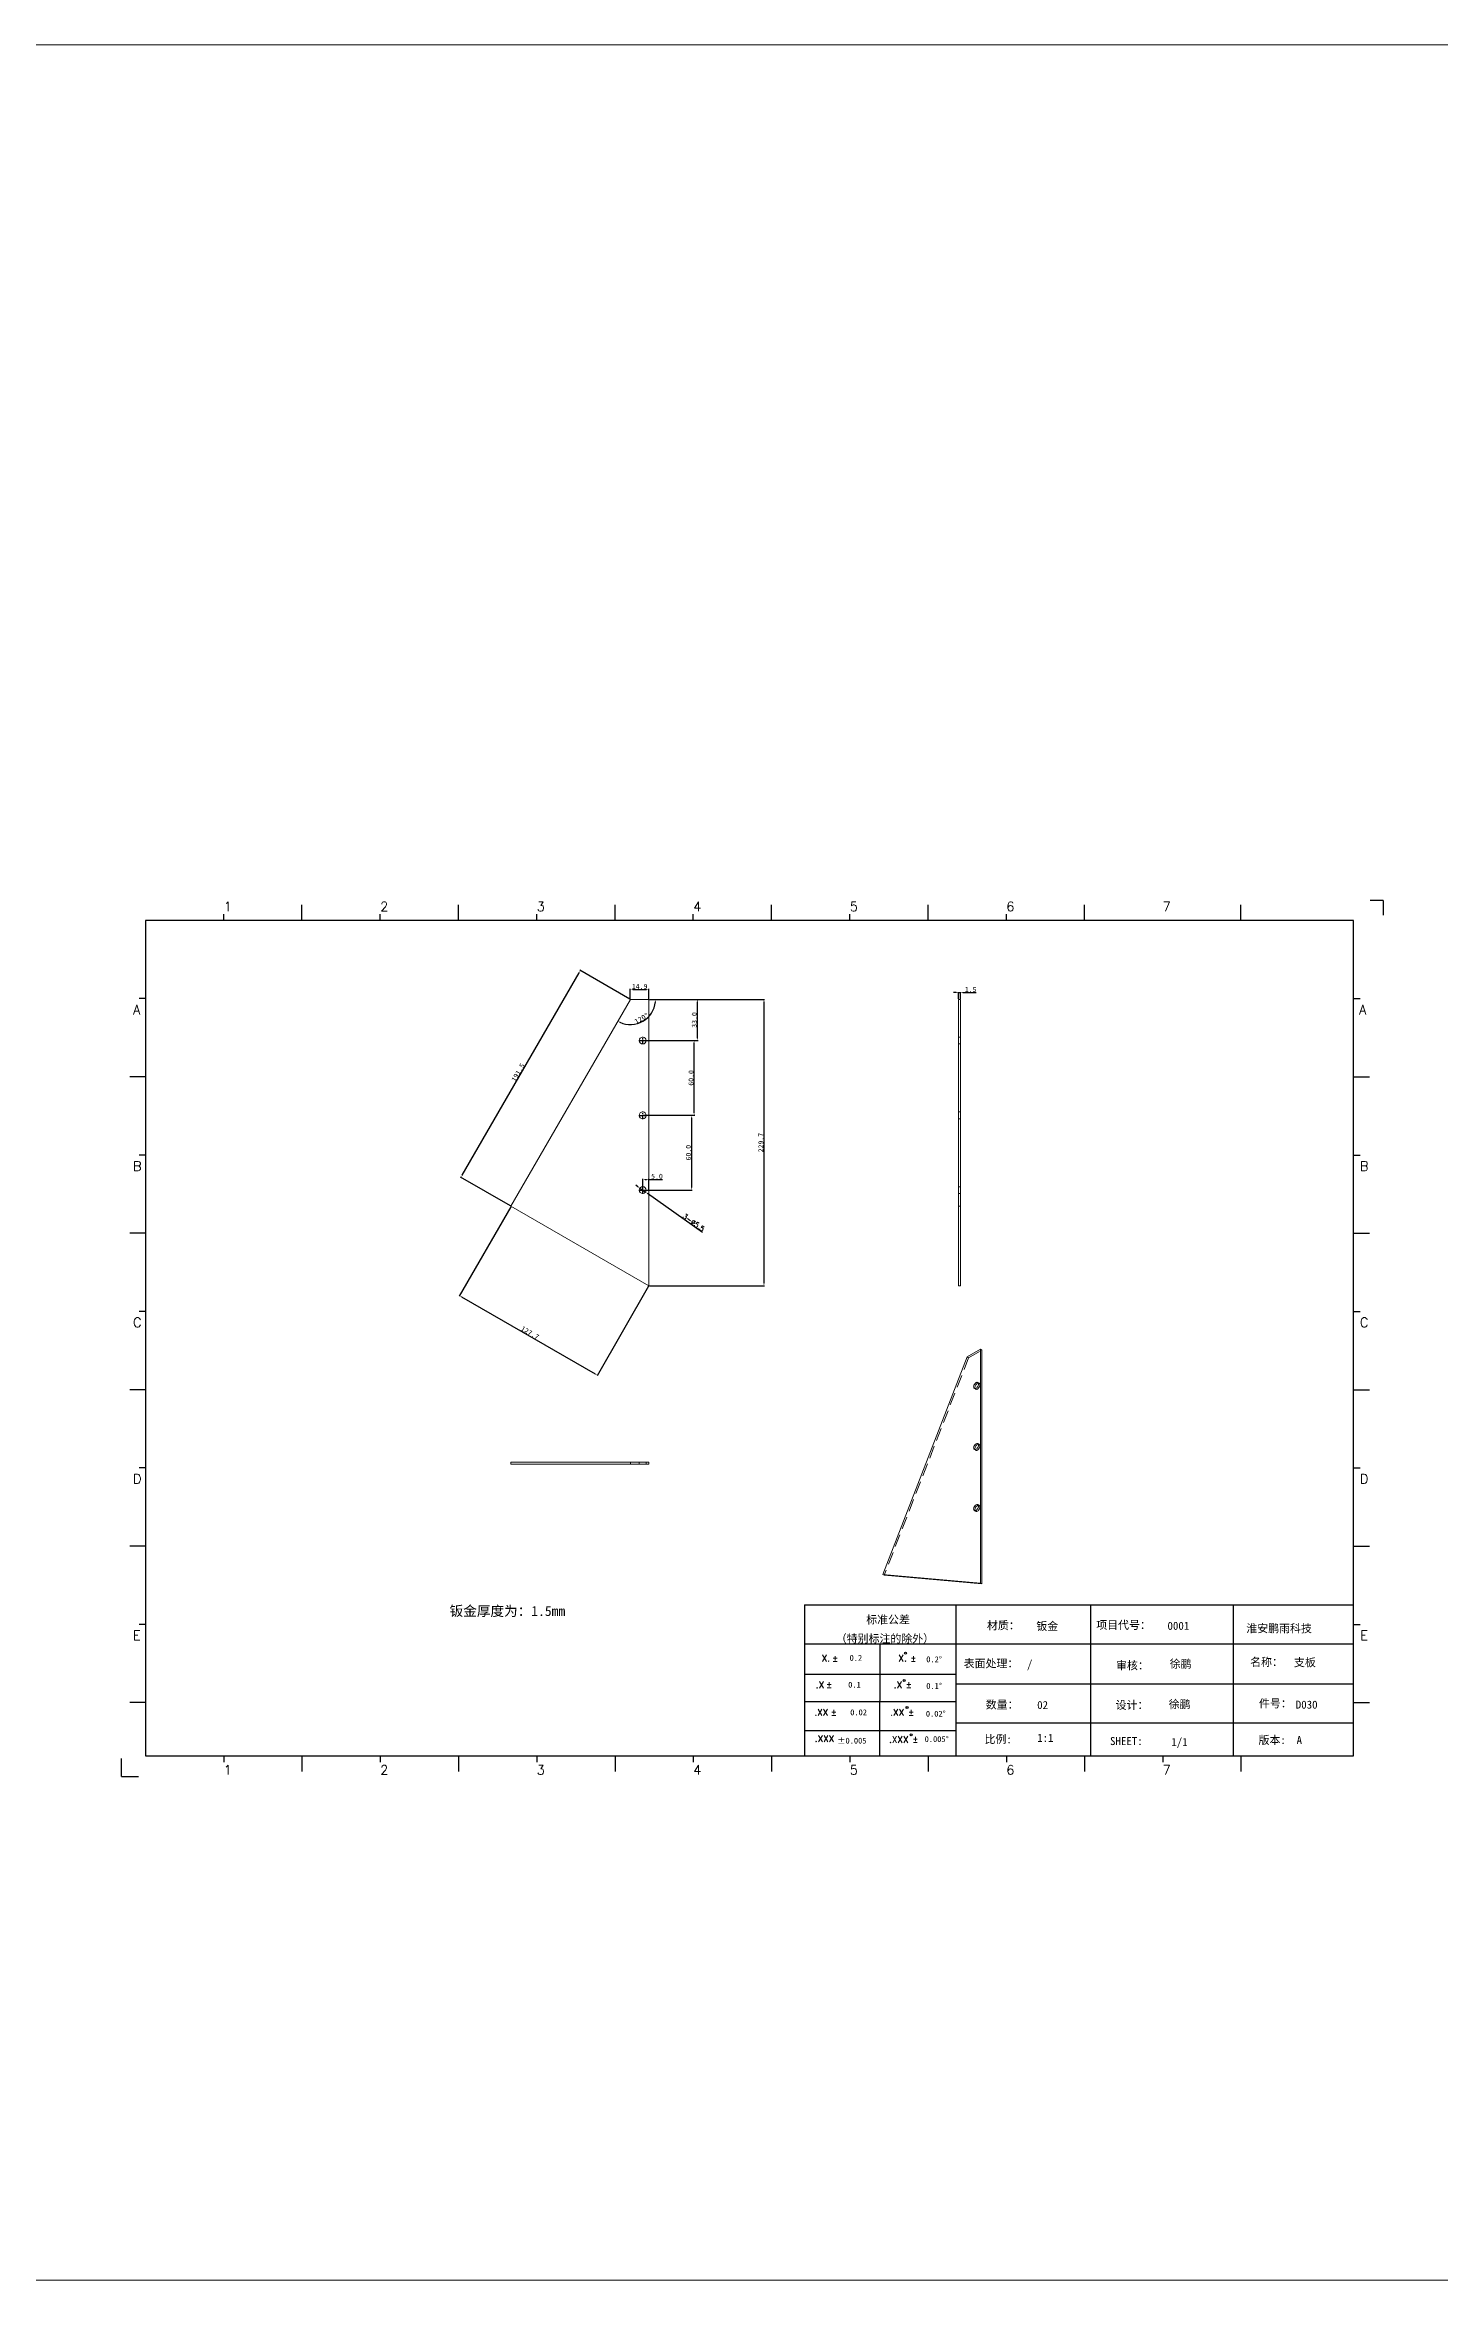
# Model space of a CAD drawing. Extents: x 83 to 30050, y -7164 to 695.
# Drawn here: x 7454 to 8573, y -4248 to -2455 of the extents above; entities that cross this region are included whole.
import ezdxf
from ezdxf.enums import TextEntityAlignment as Align

# ---------------------------------------------------------------- set-up
doc = ezdxf.new("R2010")
doc.units = 0
doc.header["$LTSCALE"] = 8
doc.header["$MEASUREMENT"] = 0
doc.header["$PDSIZE"] = 5
doc.linetypes.add('CENTER', pattern=[2, 1.25, -0.25, 0.25, -0.25])
doc.linetypes.add('HIDDEN', pattern=[1.905, 1.27, -0.635])
doc.layers.get('0').update_dxf_attribs({"linetype": 'CONTINUOUS'})
doc.layers.get('Defpoints').update_dxf_attribs({"linetype": 'CONTINUOUS'})
doc.layers.add('41', color=3, linetype='CONTINUOUS')
doc.layers.add('dim', color=82, linetype='CONTINUOUS', lineweight=9)
doc.styles.add('SIMPLEX', font='SIMPLEX')
doc.styles.get("Standard").update_dxf_attribs({"font": '', "height": 4})
doc.styles.get('Standard').set_extended_font_data('SimSun')
doc.dimstyles.new('ISO-25', dxfattribs={"dimtxt": 6, "dimasz": 2.5, "dimexe": 1.25, "dimexo": 0.625, "dimtad": 1, "dimdec": 1, "dimzin": 1, "dimdsep": 46, "dimtxsty": 'Standard', "dimcen": 2.5, "dimadec": 0, "dimazin": 0, "dimtm": 1e-09, "dimtfac": 1, "dimtdec": 1, "dimtmove": 0, "dimatfit": 3, "dimfxl": 1, "dimtolj": 1, "dimtzin": 0, "dimarcsym": 0})

# ---------------------------------------------------------------- blocks, each defined once
blk = doc.blocks.new('A$C0BB32EA6')
at = {"layer": '41', "linetype": 'Continuous'}
for p, q in [((630.4, 437.9), (623.8, 437.9)), ((630.4, 437.9), (630.4, 430.6)), ((0, 0), (0, 9)), ((0, 0), (8.6, 0))]:
    blk.add_line(p, q, dxfattribs=at)
at = {"layer": '41'}
for p, q in [((615.6, 427.8), (12, 427.8)), ((12, 427.8), (12, 10.3)), ((51.1, 427.8), (51.1, 431)), ((90.2, 427.8), (90.2, 435.7)), ((129.3, 427.8), (129.3, 431)), ((129.3, 427.8), (129.3, 431)), ((129.3, 427.8), (129.3, 431)), ((168.4, 427.8), (168.4, 435.7)), ((168.4, 427.8), (168.4, 435.7)), ((168.4, 427.8), (168.4, 435.7)), ((207.5, 427.8), (207.5, 431)), ((207.5, 427.8), (207.5, 431)), ((246.6, 427.8), (246.6, 435.7)), ((246.6, 427.8), (246.6, 435.7)), ((285.7, 427.8), (285.7, 431)), ((324.8, 427.8), (324.8, 435.7)), ((363.9, 427.8), (363.9, 431)), ((403, 427.8), (403, 435.7)), ((442.1, 427.8), (442.1, 431)), ((481.1, 427.8), (481.1, 435.7)), ((559.3, 427.8), (559.3, 435.7)), ((615.6, 10.3), (615.6, 427.8)), ((12, 388.8), (8.9, 388.8)), ((615.6, 388.8), (618.8, 388.8)), ((12, 349.7), (4.2, 349.7)), ((615.6, 349.7), (623.5, 349.7)), ((12, 310.6), (8.9, 310.6)), ((615.6, 310.6), (618.8, 310.6)), ((12, 271.5), (4.2, 271.5)), ((615.6, 271.5), (623.5, 271.5)), ((12, 232.4), (8.9, 232.4)), ((615.6, 232.4), (618.8, 232.4)), ((12, 193.3), (4.2, 193.3)), ((615.6, 193.3), (623.5, 193.3)), ((12, 154.2), (8.9, 154.2)), ((615.6, 154.2), (618.8, 154.2)), ((12, 115.1), (4.2, 115.1)), ((615.6, 115.1), (623.5, 115.1)), ((341.3, 85.8), (615.6, 85.8)), ((341.3, 85.8), (341.3, 10.3)), ((416.9, 85.8), (416.9, 10.3)), ((484.2, 85.8), (484.2, 10.3)), ((555.4, 85.7), (555.4, 10.2)), ((12, 76), (8.9, 76)), ((615.6, 76), (618.8, 76)), ((615.6, 66.1), (341.3, 66.1)), ((378.9, 10), (379.1, 65.8)), ((341.3, 51.1), (416.9, 51.1)), ((615.6, 46.2), (416.9, 46.2)), ((12, 36.9), (4.2, 36.9)), ((341.3, 37.5), (401.1, 37.5)), ((341.3, 37.5), (416.9, 37.5)), ((615.6, 36.9), (623.5, 36.9)), ((341.3, 23), (401.9, 23)), ((341.3, 23), (401.9, 23)), ((341.3, 23), (401.9, 23)), ((341.3, 23), (401.9, 23)), ((341.3, 23), (401.9, 23)), ((341.3, 23), (416.9, 23)), ((615.6, 26.7), (416.9, 26.7)), ((12, 10.3), (615.6, 10.3)), ((51.1, 10.3), (51.1, 7.2)), ((90.2, 10.3), (90.2, 2.5)), ((129.3, 10.3), (129.3, 7.2)), ((168.4, 10.3), (168.4, 2.5)), ((207.5, 10.3), (207.5, 7.2)), ((246.6, 10.3), (246.6, 2.5)), ((285.7, 10.3), (285.7, 7.2)), ((324.8, 10.3), (324.8, 2.5)), ((326.3, 10.3), (401.9, 10.3)), ((363.9, 10.3), (363.9, 7.2)), ((403, 10.3), (403, 2.5)), ((442.1, 10.3), (442.1, 7.2)), ((481.1, 10.3), (481.1, 2.5)), ((520.2, 10.3), (520.2, 7.2)), ((559.3, 10.3), (559.3, 2.5))]:
    blk.add_line(p, q, dxfattribs=at)
for centre in [(391.7, 61.6), (391.1, 48), (392.5, 34.5), (394.6, 20.8)]:
    blk.add_circle(centre, 0.516, dxfattribs=at)
at = {"layer": '41', "style": 'SIMPLEX'}
for s, height, p in [('1', 4.69, (51.1, 432.5)), ('2', 4.69, (129.3, 432.5)), ('3', 4.69, (207.5, 432.5)), ('4', 4.69, (285.7, 432.5)), ('5', 4.69, (363.9, 432.5)), ('6', 4.69, (442.1, 432.5)), ('7', 4.69, (520.2, 432.5)), ('A', 4.75, (5.8, 380.9)), ('A', 4.75, (618.3, 380.9)), ('B', 4.75, (5.8, 302.7)), ('B', 4.75, (618.7, 302.7)), ('C', 4.75, (5.8, 224.6)), ('C', 4.75, (618.7, 224.6)), ('D', 4.75, (5.8, 146.4)), ('D', 4.75, (618.7, 146.4)), ('E', 4.75, (5.8, 68.2)), ('E', 4.75, (618.9, 68.2)), ('X.', 3.28, (349.8, 57.5)), ('%%p', 3.28, (355, 57.4)), ('X.', 3.28, (388.2, 57.5)), ('%%p', 3.28, (394.1, 57.4)), ('.X', 3.28, (346.9, 44.2)), ('%%p', 3.28, (352.1, 44.3)), ('.X', 3.28, (385.9, 44.2)), ('%%p', 3.28, (391.8, 44.3)), ('.XX', 3.28, (346.2, 30.4)), ('.XX', 3.28, (384.1, 30.4)), ('%%p', 3.28, (354.4, 30.5)), ('%%p', 3.28, (393, 30.5)), ('.XXX', 3.28, (383.5, 16.8)), ('%%p', 3.28, (395.1, 17)), ('1', 4.69, (51.1, 0.9)), ('2', 4.69, (129.3, 0.9)), ('3', 4.69, (207.5, 0.9)), ('4', 4.69, (285.7, 0.9)), ('5', 4.69, (363.9, 0.9)), ('6', 4.69, (442.1, 0.9)), ('7', 4.69, (520.2, 0.9))]:
    blk.add_text(s, height=height, dxfattribs=at).set_placement(p)
at = {"layer": '41', "linetype": 'Continuous'}
for s, p in [('标准公差', (372.1, 76.4)), ('项目代号：', (487, 73.7)), ('（特别标注的除外）', (356.9, 66.9)), ('材质：', (432.4, 73.5)), ('淮安鹏雨科技', (562, 72)), ('表面处理：', (420.8, 54.5)), ('审核：', (496.9, 53.5)), ('名称：', (563.9, 55.2)), ('数量：', (431.8, 33.9)), ('设计：', (496.7, 33.7)), ('件号：', (568.3, 34.5)), ('比例:', (431.2, 16.6)), ('SHEET:', (493.9, 15.7)), ('1/1', (524.5, 15.2)), ('版本:', (568.1, 16.2))]:
    blk.add_text(s, height=4, dxfattribs=at).set_placement(p)
at = {"layer": '41'}
for s, p in [('0.2', (363.8, 57.8)), ('0.2%%D', (402.1, 57.1)), ('0.1', (363.1, 44.4)), ('0.1%%D', (402.1, 43.8)), ('0.02', (364.1, 30.6)), ('0.02%%D', (401.9, 29.9)), ('0.005%%D', (401.3, 17.2))]:
    blk.add_text(s, height=2.93, dxfattribs=at).set_placement(p)
at = {"layer": '41', "style": 'SIMPLEX'}
blk.add_text('.XXX', height=3.28, dxfattribs=at).set_placement((351.3, 18.9), align=Align.MIDDLE_CENTER)
at = {"layer": '41'}
blk.add_text('%%P0.005', height=2.93, dxfattribs=at).set_placement((364.9, 17.9), align=Align.MIDDLE_CENTER)
at = {"layer": '41', "linetype": 'Continuous'}
for tag, p in [('材质', (457.1, 73.1)), ('代号', (522.6, 73.3)), ('表面处理', (452.4, 54.1)), ('审核', (523.7, 54.3)), ('名称', (585.8, 55)), ('数量', (457.5, 33.7)), ('设计', (523.2, 34.1)), ('件号', (586.7, 33.9)), ('比例', (457.5, 17.3)), ('版本', (587.1, 16.2))]:
    blk.add_attdef(tag, p, '', height=4, dxfattribs=at)
blk = doc.blocks.new('*D1366')
at = {"layer": 'Defpoints', "color": 0}
for p in [(7938.9, -3220.4), (7938.9, -3450.2), (8031.1, -3450.2)]:
    blk.add_point(p, dxfattribs=at)
at = {"layer": 'dim', "color": 0, "lineweight": -2}
for p, q in [((7939.4, -3220.4), (8031.6, -3220.4)), ((8031.1, -3222.4), (8031.1, -3448.2)), ((7939.4, -3450.2), (8031.6, -3450.2))]:
    blk.add_line(p, q, dxfattribs=at)
at = {"layer": 'dim', "color": 0}
for points in [[(8030.7, -3222.4), (8031.4, -3222.4), (8031.1, -3220.4)], [(8030.7, -3448.2), (8031.4, -3448.2), (8031.1, -3450.2)]]:
    blk.add_solid(points, dxfattribs=at)
at = {"layer": 'dim', "color": 0, "insert": (8028.6, -3335.3), "char_height": 4, "attachment_point": 5, "rotation": 90}
blk.add_mtext('\\A1;229.7', dxfattribs=at)
blk = doc.blocks.new('*D1367')
at = {"layer": 'Defpoints', "color": 0}
for p in [(7828.2, -3386.3), (7938.9, -3450.2), (7897.5, -3521.9)]:
    blk.add_point(p, dxfattribs=at)
at = {"layer": 'dim', "color": 0, "lineweight": -2}
for p, q in [((7828, -3386.8), (7786.6, -3458.5)), ((7788.6, -3459), (7895.8, -3520.9)), ((7938.6, -3450.6), (7897.3, -3522.3))]:
    blk.add_line(p, q, dxfattribs=at)
at = {"layer": 'dim', "color": 0}
for points in [[(7788.8, -3458.7), (7788.5, -3459.3), (7786.9, -3458)], [(7896, -3520.6), (7895.6, -3521.1), (7897.5, -3521.9)]]:
    blk.add_solid(points, dxfattribs=at)
at = {"layer": 'dim', "color": 0, "insert": (7843.5, -3487.8), "char_height": 4, "attachment_point": 5, "rotation": 330.0189}
blk.add_mtext('\\A1;127.7', dxfattribs=at)
blk = doc.blocks.new('*D1368')
at = {"layer": 'Defpoints', "color": 0}
for p in [(7883.9, -3197.3), (7923.9, -3220.4), (7828.2, -3386.3)]:
    blk.add_point(p, dxfattribs=at)
at = {"layer": 'dim', "color": 0, "lineweight": -2}
for p, q in [((7789.2, -3361.5), (7882.9, -3199.1)), ((7923.5, -3220.2), (7883.4, -3197.1)), ((7827.8, -3386.1), (7787.7, -3363))]:
    blk.add_line(p, q, dxfattribs=at)
at = {"layer": 'dim', "color": 0}
for points in [[(7882.6, -3198.9), (7883.2, -3199.2), (7883.9, -3197.3)], [(7788.9, -3361.3), (7789.5, -3361.7), (7788.2, -3363.2)]]:
    blk.add_solid(points, dxfattribs=at)
at = {"layer": 'dim', "color": 0, "insert": (7833.9, -3279), "char_height": 4, "attachment_point": 5, "rotation": 60.0189}
blk.add_mtext('\\A1;191.5', dxfattribs=at)
blk = doc.blocks.new('*D1369')
at = {"layer": 'Defpoints', "color": 0}
for p in [(7923.9, -3220.4), (7938.9, -3212.5), (7938.9, -3220.4)]:
    blk.add_point(p, dxfattribs=at)
at = {"layer": 'dim', "color": 0, "lineweight": -2}
for p, q in [((7923.9, -3219.9), (7923.9, -3212)), ((7925.9, -3212.5), (7936.9, -3212.5)), ((7938.9, -3219.9), (7938.9, -3212))]:
    blk.add_line(p, q, dxfattribs=at)
at = {"layer": 'dim', "color": 0}
for points in [[(7925.9, -3212.2), (7925.9, -3212.9), (7923.9, -3212.5)], [(7936.9, -3212.2), (7936.9, -3212.9), (7938.9, -3212.5)]]:
    blk.add_solid(points, dxfattribs=at)
at = {"layer": 'dim', "color": 0, "insert": (7931.4, -3210), "char_height": 4, "attachment_point": 5}
blk.add_mtext('\\A1;14.9', dxfattribs=at)
blk = doc.blocks.new('*D1370')
at = {"layer": 'Defpoints', "color": 0}
for p in [(7938.9, -3220.4), (7977.7, -3220.4), (7933.9, -3253.4)]:
    blk.add_point(p, dxfattribs=at)
at = {"layer": 'dim', "color": 0, "lineweight": -2}
for p, q in [((7939.4, -3220.4), (7978.2, -3220.4)), ((7977.7, -3251.4), (7977.7, -3222.4)), ((7934.4, -3253.4), (7978.2, -3253.4))]:
    blk.add_line(p, q, dxfattribs=at)
at = {"layer": 'dim', "color": 0}
for points in [[(7977.3, -3222.4), (7978, -3222.4), (7977.7, -3220.4)], [(7977.3, -3251.4), (7978, -3251.4), (7977.7, -3253.4)]]:
    blk.add_solid(points, dxfattribs=at)
at = {"layer": 'dim', "color": 0, "insert": (7975.2, -3236.9), "char_height": 4, "attachment_point": 5, "rotation": 90}
blk.add_mtext('\\A1;33.0', dxfattribs=at)
blk = doc.blocks.new('*D1371')
at = {"layer": 'Defpoints', "color": 0}
for p in [(7933.9, -3253.4), (7975.1, -3253.4), (7933.9, -3313.4)]:
    blk.add_point(p, dxfattribs=at)
at = {"layer": 'dim', "color": 0, "lineweight": -2}
for p, q in [((7934.4, -3253.4), (7975.6, -3253.4)), ((7975.1, -3311.4), (7975.1, -3255.4)), ((7934.4, -3313.4), (7975.6, -3313.4))]:
    blk.add_line(p, q, dxfattribs=at)
at = {"layer": 'dim', "color": 0}
for points in [[(7974.7, -3255.4), (7975.4, -3255.4), (7975.1, -3253.4)], [(7974.7, -3311.4), (7975.4, -3311.4), (7975.1, -3313.4)]]:
    blk.add_solid(points, dxfattribs=at)
at = {"layer": 'dim', "color": 0, "insert": (7972.6, -3283.4), "char_height": 4, "attachment_point": 5, "rotation": 90}
blk.add_mtext('\\A1;60.0', dxfattribs=at)
blk = doc.blocks.new('*D1372')
at = {"layer": 'Defpoints', "color": 0}
for p in [(7933.9, -3313.4), (7933.9, -3373.4), (7973, -3373.4)]:
    blk.add_point(p, dxfattribs=at)
at = {"layer": 'dim', "color": 0, "lineweight": -2}
for p, q in [((7934.4, -3313.4), (7973.5, -3313.4)), ((7973, -3315.4), (7973, -3371.4)), ((7934.4, -3373.4), (7973.5, -3373.4))]:
    blk.add_line(p, q, dxfattribs=at)
at = {"layer": 'dim', "color": 0}
for points in [[(7972.7, -3315.4), (7973.4, -3315.4), (7973, -3313.4)], [(7972.7, -3371.4), (7973.4, -3371.4), (7973, -3373.4)]]:
    blk.add_solid(points, dxfattribs=at)
at = {"layer": 'dim', "color": 0, "insert": (7970.5, -3343.4), "char_height": 4, "attachment_point": 5, "rotation": 90}
blk.add_mtext('\\A1;60.0', dxfattribs=at)
blk = doc.blocks.new('*D1373')
at = {"layer": 'Defpoints', "color": 0}
for p in [(7938.9, -3364.8), (7933.9, -3373.4), (7938.9, -3373.4)]:
    blk.add_point(p, dxfattribs=at)
at = {"layer": 'dim', "color": 0, "lineweight": -2}
for p, q in [((7933.9, -3372.9), (7933.9, -3364.3)), ((7935.9, -3364.8), (7936.9, -3364.8)), ((7938.9, -3372.9), (7938.9, -3364.3)), ((7938.9, -3364.8), (7949.8, -3364.8))]:
    blk.add_line(p, q, dxfattribs=at)
at = {"layer": 'dim', "color": 0}
for points in [[(7935.9, -3364.5), (7935.9, -3365.1), (7933.9, -3364.8)], [(7936.9, -3364.5), (7936.9, -3365.1), (7938.9, -3364.8)]]:
    blk.add_solid(points, dxfattribs=at)
at = {"layer": 'dim', "color": 0, "insert": (7945.3, -3362.3), "char_height": 4, "attachment_point": 5}
blk.add_mtext('\\A1;5.0', dxfattribs=at)
blk = doc.blocks.new('*D1374')
at = {"layer": 'Defpoints', "color": 0}
for p in [(7923.9, -3220.4), (7923.9, -3220.4), (7938.9, -3220.4), (7927.5, -3240.3), (7828.2, -3386.3)]:
    blk.add_point(p, dxfattribs=at)
at = {"layer": 'dim', "color": 0, "lineweight": -2}
blk.add_line((7939.4, -3220.4), (7944.6, -3220.4), dxfattribs=at)
blk.add_arc((7923.9, -3220.4), 20.2, 245.7079, 354.311, dxfattribs=at)
at = {"layer": 'dim', "color": 0}
for points in [[(7943.7, -3222.4), (7944.3, -3222.5), (7944.1, -3220.4)], [(7915.5, -3239.1), (7915.8, -3238.5), (7913.9, -3237.9)]]:
    blk.add_solid(points, dxfattribs=at)
at = {"layer": 'dim', "color": 0, "insert": (7932.8, -3235.7), "char_height": 4, "attachment_point": 5, "rotation": 30.0095}
blk.add_mtext('\\A1;120°', dxfattribs=at)
blk = doc.blocks.new('*D1375')
at = {"layer": 'Defpoints', "color": 0}
for p in [(7931.6, -3371.8), (7936.1, -3375)]:
    blk.add_point(p, dxfattribs=at)
at = {"layer": 'dim', "color": 0, "lineweight": -2}
for p, q in [((7930, -3370.7), (7928.4, -3369.5)), ((7931.6, -3371.8), (7936.1, -3375)), ((7981.9, -3407.5), (7937.8, -3376.2))]:
    blk.add_line(p, q, dxfattribs=at)
at = {"layer": 'dim', "color": 0}
for points in [[(7930.2, -3370.4), (7929.8, -3371), (7931.6, -3371.8)], [(7938, -3375.9), (7937.6, -3376.5), (7936.1, -3375)]]:
    blk.add_solid(points, dxfattribs=at)
at = {"layer": 'dim', "color": 0, "insert": (7974.7, -3399.4), "char_height": 4, "attachment_point": 5, "rotation": 324.6067}
blk.add_mtext('\\A1;{\\Ftxt,bigfont|c134;3-∅5.5}', dxfattribs=at)
blk = doc.blocks.new('*D1376')
at = {"layer": 'Defpoints', "color": 0}
for p in [(8187.1, -3220.4), (8188.6, -3215), (8188.6, -3220.4)]:
    blk.add_point(p, dxfattribs=at)
at = {"layer": 'dim', "color": 0, "lineweight": -2}
for p, q in [((8185.1, -3215), (8183.1, -3215)), ((8187.1, -3219.9), (8187.1, -3214.5)), ((8187.1, -3215), (8188.6, -3215)), ((8188.6, -3219.9), (8188.6, -3214.5)), ((8190.6, -3215), (8201.1, -3215))]:
    blk.add_line(p, q, dxfattribs=at)
at = {"layer": 'dim', "color": 0}
for points in [[(8185.1, -3214.6), (8185.1, -3215.3), (8187.1, -3215)], [(8190.6, -3214.6), (8190.6, -3215.3), (8188.6, -3215)]]:
    blk.add_solid(points, dxfattribs=at)
at = {"layer": 'dim', "color": 0, "insert": (8196.8, -3212.5), "char_height": 4, "attachment_point": 5}
blk.add_mtext('\\A1;1.5', dxfattribs=at)

msp = doc.modelspace()

# ---------------------------------------------------------------- linework, layer by layer
at = {"color": 7, "linetype": 'Continuous', "lineweight": 15}
for p, q in [((7923.949, -3220.437), (7828.243, -3386.332)), ((7923.949, -3220.437), (7938.889, -3220.437)), ((7938.889, -3450.166), (7938.889, -3220.437)), ((8188.569, -3220.437), (8187.069, -3220.437)), ((8187.069, -3450.166), (8187.069, -3220.437)), ((8188.569, -3450.166), (8188.569, -3220.437)), ((7828.243, -3386.332), (7938.889, -3450.166)), ((8188.569, -3450.166), (8187.069, -3450.166)), ((8194.113, -3507.24), (8126.438, -3681.769)), ((8194.113, -3507.24), (8204.677, -3501.142)), ((8204.677, -3688.725), (8204.677, -3501.142)), ((8205.738, -3501.754), (8204.677, -3501.142)), ((8205.738, -3689.337), (8205.738, -3501.754)), ((7828.243, -3591.735), (7828.243, -3593.235)), ((7828.243, -3591.735), (7938.889, -3591.735)), ((7828.243, -3593.235), (7938.889, -3593.235)), ((7938.889, -3593.235), (7938.889, -3591.735)), ((8126.438, -3681.769), (8204.677, -3688.725)), ((8126.438, -3681.769), (8127.499, -3682.381)), ((8127.499, -3682.381), (8205.738, -3689.337)), ((8205.738, -3689.337), (8204.677, -3688.725))]:
    msp.add_line(p, q, dxfattribs=at)
at = {"color": 1, "linetype": 'CENTER', "ltscale": 0.34925}
for p, q in [((7930.864, -3253.437), (7936.914, -3253.437)), ((7933.889, -3256.462), (7933.889, -3250.412)), ((7930.864, -3313.437), (7936.914, -3313.437)), ((7933.889, -3316.462), (7933.889, -3310.412)), ((7933.889, -3376.462), (7933.889, -3370.412)), ((7930.864, -3373.437), (7936.914, -3373.437))]:
    msp.add_line(p, q, dxfattribs=at)
at = {"color": 7, "linetype": 'HIDDEN', "lineweight": 0}
for p, q in [((8188.569, -3250.687), (8187.069, -3250.687)), ((8187.069, -3256.187), (8188.569, -3256.187)), ((8188.569, -3310.687), (8187.069, -3310.687)), ((8187.069, -3316.187), (8188.569, -3316.187)), ((8188.569, -3370.687), (8187.069, -3370.687)), ((8187.069, -3376.187), (8188.569, -3376.187)), ((8187.069, -3386.332), (8188.569, -3386.332)), ((8195.174, -3507.853), (8127.499, -3682.381)), ((8195.174, -3507.853), (8194.113, -3507.24)), ((8195.174, -3507.853), (8205.738, -3501.754)), ((8199.767, -3532.51), (8200.827, -3533.123)), ((8203.577, -3528.359), (8202.516, -3527.747)), ((8199.767, -3581.503), (8200.827, -3582.115)), ((8203.577, -3577.352), (8202.516, -3576.74)), ((7923.949, -3593.235), (7923.949, -3591.735)), ((7931.139, -3591.735), (7931.139, -3593.235)), ((7936.639, -3593.235), (7936.639, -3591.735)), ((8199.767, -3630.495), (8200.827, -3631.108)), ((8203.577, -3626.344), (8202.516, -3625.732))]:
    msp.add_line(p, q, dxfattribs=at)
at = {"color": 7, "linetype": 'Continuous', "lineweight": 15, "flags": 128}
for points in [[(8199.197, -3531.251), (8199.263, -3530.632), (8199.458, -3529.978), (8199.767, -3529.335), (8200.169, -3528.745), (8200.638, -3528.25), (8201.142, -3527.883), (8201.645, -3527.669), (8202.114, -3527.623), (8202.517, -3527.747), (8202.826, -3528.034), (8203.02, -3528.463), (8203.086, -3529.006), (8203.02, -3529.626), (8202.826, -3530.279), (8202.517, -3530.923), (8202.114, -3531.512), (8201.645, -3532.007), (8201.142, -3532.374), (8200.638, -3532.588), (8200.169, -3532.635), (8199.767, -3532.51), (8199.458, -3532.224), (8199.263, -3531.794), (8199.197, -3531.251)], [(8200.403, -3532.632), (8200.324, -3532.406), (8200.258, -3531.864)], [(8199.197, -3580.244), (8199.263, -3579.624), (8199.458, -3578.971), (8199.767, -3578.327), (8200.169, -3577.738), (8200.638, -3577.243), (8201.142, -3576.876), (8201.645, -3576.662), (8202.114, -3576.615), (8202.517, -3576.74), (8202.826, -3577.026), (8203.02, -3577.456), (8203.086, -3577.999), (8203.02, -3578.618), (8202.826, -3579.272), (8202.517, -3579.915), (8202.114, -3580.505), (8201.645, -3581), (8201.142, -3581.367), (8200.638, -3581.581), (8200.169, -3581.627), (8199.767, -3581.503), (8199.458, -3581.216), (8199.263, -3580.787), (8199.197, -3580.244)], [(8200.403, -3581.625), (8200.324, -3581.399), (8200.258, -3580.856)], [(8203.086, -3626.991), (8203.02, -3627.61), (8202.826, -3628.264), (8202.517, -3628.908), (8202.114, -3629.497), (8201.645, -3629.992), (8201.142, -3630.359), (8200.638, -3630.573), (8200.169, -3630.62), (8199.767, -3630.495), (8199.458, -3630.209), (8199.263, -3629.779), (8199.197, -3629.236), (8199.263, -3628.617), (8199.458, -3627.963), (8199.767, -3627.32), (8200.169, -3626.73), (8200.638, -3626.235), (8201.142, -3625.868), (8201.645, -3625.654), (8202.114, -3625.608), (8202.517, -3625.732), (8202.826, -3626.019), (8203.02, -3626.448), (8203.086, -3626.991)]]:
    msp.add_lwpolyline(points, dxfattribs=at)
at = {"color": 7, "linetype": 'HIDDEN', "lineweight": 0, "flags": 128}
for points in [[(8202.94, -3528.237), (8203.174, -3528.235), (8203.577, -3528.359), (8203.886, -3528.646), (8204.08, -3529.076), (8204.147, -3529.618), (8204.08, -3530.238), (8203.886, -3530.892), (8203.577, -3531.535), (8203.174, -3532.124), (8202.705, -3532.619), (8202.202, -3532.987), (8201.699, -3533.201), (8201.23, -3533.247), (8200.827, -3533.123), (8200.518, -3532.836), (8200.403, -3532.632)], [(8202.94, -3577.23), (8203.174, -3577.228), (8203.577, -3577.352), (8203.886, -3577.639), (8204.08, -3578.068), (8204.147, -3578.611), (8204.08, -3579.23), (8203.886, -3579.884), (8203.577, -3580.527), (8203.174, -3581.117), (8202.705, -3581.612), (8202.202, -3581.979), (8201.699, -3582.193), (8201.23, -3582.239), (8200.827, -3582.115), (8200.518, -3581.828), (8200.403, -3581.625)], [(8204.147, -3627.603), (8204.08, -3628.223), (8203.886, -3628.876), (8203.577, -3629.52), (8203.174, -3630.109), (8202.705, -3630.604), (8202.202, -3630.971), (8201.699, -3631.185), (8201.23, -3631.232), (8200.827, -3631.107), (8200.518, -3630.821), (8200.403, -3630.617)]]:
    msp.add_lwpolyline(points, dxfattribs=at)
at = {"color": 7, "linetype": 'Continuous', "lineweight": 15}
for centre in [(7933.889, -3253.437), (7933.889, -3313.437), (7933.889, -3373.437)]:
    msp.add_circle(centre, 2.75, dxfattribs=at)
for centre, radius, start, end in [((8204.033, -3531.851), 3.775, 106.821103, 180.187805), ((8204.033, -3580.844), 3.775, 106.821103, 180.187805), ((8203.839, -3629.671), 3.563, 104.603714, 195.401663)]:
    msp.add_arc(centre, radius, start, end, dxfattribs=at)
at = {"color": 7, "linetype": 'HIDDEN', "lineweight": 0}
msp.add_arc((8202.986, -3627.4), 1.178, 350.040928, 92.236299, dxfattribs=at)
at = {"layer": 'dim', "color": 1}
msp.add_lwpolyline([(11321.6, -4247.977), (766.79, -4247.977), (766.79, -2454.563), (11321.6, -2454.563)], close=True, dxfattribs=at)

# ---------------------------------------------------------------- block references
at = {"layer": '41', "linetype": 'Continuous', "xscale": 1.604898080686326, "yscale": 1.60489808068678, "zscale": 1.604898080686081}
msp.add_blockref('A$C0BB32EA6', (7515.889, -3843.8), dxfattribs=at).add_auto_attribs({'版本': 'A', '件号': 'D030', '名称': '支板', '设计': '徐鹏', '审核': '徐鹏', '代号': '0001', '比例': '1:1', '数量': '02', '表面处理': '/', '材质': '钣金'})

# ---------------------------------------------------------------- texts
at = {"layer": '41', "linetype": 'Continuous', "insert": (7779.047, -3707.051), "char_height": 8, "width": 96.38984, "attachment_point": 1}
msp.add_mtext('钣金厚度为：1.5mm', dxfattribs=at)

# ---------------------------------------------------------------- dimensions: what is measured, and where the dimension line sits
at = {"layer": 'dim'}
for p1, p2, distance, picture, middle in [((7828.243, -3386.332), (7923.949, -3220.437), 46.259, '*D1368', (7833.862, -3279.019)), ((7923.949, -3220.437), (7938.889, -3220.437), 7.905, '*D1369', (7931.419, -3210.032)), ((7938.889, -3220.437), (7938.889, -3450.166), 92.19, '*D1366', (8028.58, -3335.301)), ((7828.243, -3386.332), (7938.889, -3450.166), -82.759, '*D1367', (7843.459, -3487.769))]:
    dim = msp.add_aligned_dim(p1=p1, p2=p2, distance=distance, dimstyle='ISO-25', override={"dimtxt": 2.5, "dimasz": 2, "dimexe": 0.49975, "dimexo": 0.49975, "dimgap": 0.49975}, dxfattribs=at)
    dim.commit()
    dim.dimension.update_dxf_attribs({"geometry": picture, "text_midpoint": middle})
for base, p1, p2, picture, middle in [((8188.569, -3214.98), (8187.069, -3220.437), (8188.569, -3220.437), '*D1376', (8196.836, -3212.48)), ((7938.889, -3364.798), (7933.889, -3373.437), (7938.889, -3373.437), '*D1373', (7945.345, -3362.298))]:
    dim = msp.add_linear_dim(base=base, p1=p1, p2=p2, dimstyle='ISO-25', override={"dimtxt": 2.5, "dimasz": 2, "dimexe": 0.49975, "dimexo": 0.49975, "dimgap": 0.49975}, dxfattribs=at)
    dim.commit()
    dim.dimension.update_dxf_attribs({"geometry": picture, "text_midpoint": middle})
dim = msp.add_angular_dim_2l(base=(7927.453, -3240.281), line1=((7923.949, -3220.437), (7938.889, -3220.437)), line2=((7923.949, -3220.437), (7828.243, -3386.332)), dimstyle='ISO-25', override={"dimtxt": 2.5, "dimasz": 2, "dimexe": 0.49975, "dimexo": 0.49975, "dimgap": 0.49975}, dxfattribs=at)
dim.commit()
dim.dimension.update_dxf_attribs({"geometry": '*D1374', "text_midpoint": (7932.778, -3235.721)})
for base, p1, p2, picture, middle in [((7977.679, -3220.437), (7933.889, -3253.437), (7938.889, -3220.437), '*D1370', (7975.179, -3236.937)), ((7975.067, -3253.437), (7933.889, -3313.437), (7933.889, -3253.437), '*D1371', (7972.567, -3283.437)), ((7973.027, -3373.437), (7933.889, -3313.437), (7933.889, -3373.437), '*D1372', (7970.527, -3343.437))]:
    dim = msp.add_linear_dim(base=base, p1=p1, p2=p2, angle=90, dimstyle='ISO-25', override={"dimtxt": 2.5, "dimasz": 2, "dimexe": 0.49975, "dimexo": 0.49975, "dimgap": 0.49975}, dxfattribs=at)
    dim.commit()
    dim.dimension.update_dxf_attribs({"geometry": picture, "text_midpoint": middle})
dim = msp.add_diameter_dim_2p(p1=(7931.648, -3371.844), p2=(7936.131, -3375.029), text='{\\Ftxt,bigfont|c134;3-<>}', dimstyle='ISO-25', override={"dimtxt": 2.5, "dimasz": 2, "dimexe": 0.49975, "dimexo": 0.49975, "dimgap": 0.49975}, dxfattribs=at)
dim.commit()
dim.dimension.update_dxf_attribs({"geometry": '*D1375', "text_midpoint": (7973.301, -3401.438), "dimtype": 163})

doc.saveas('drawing.dxf')
